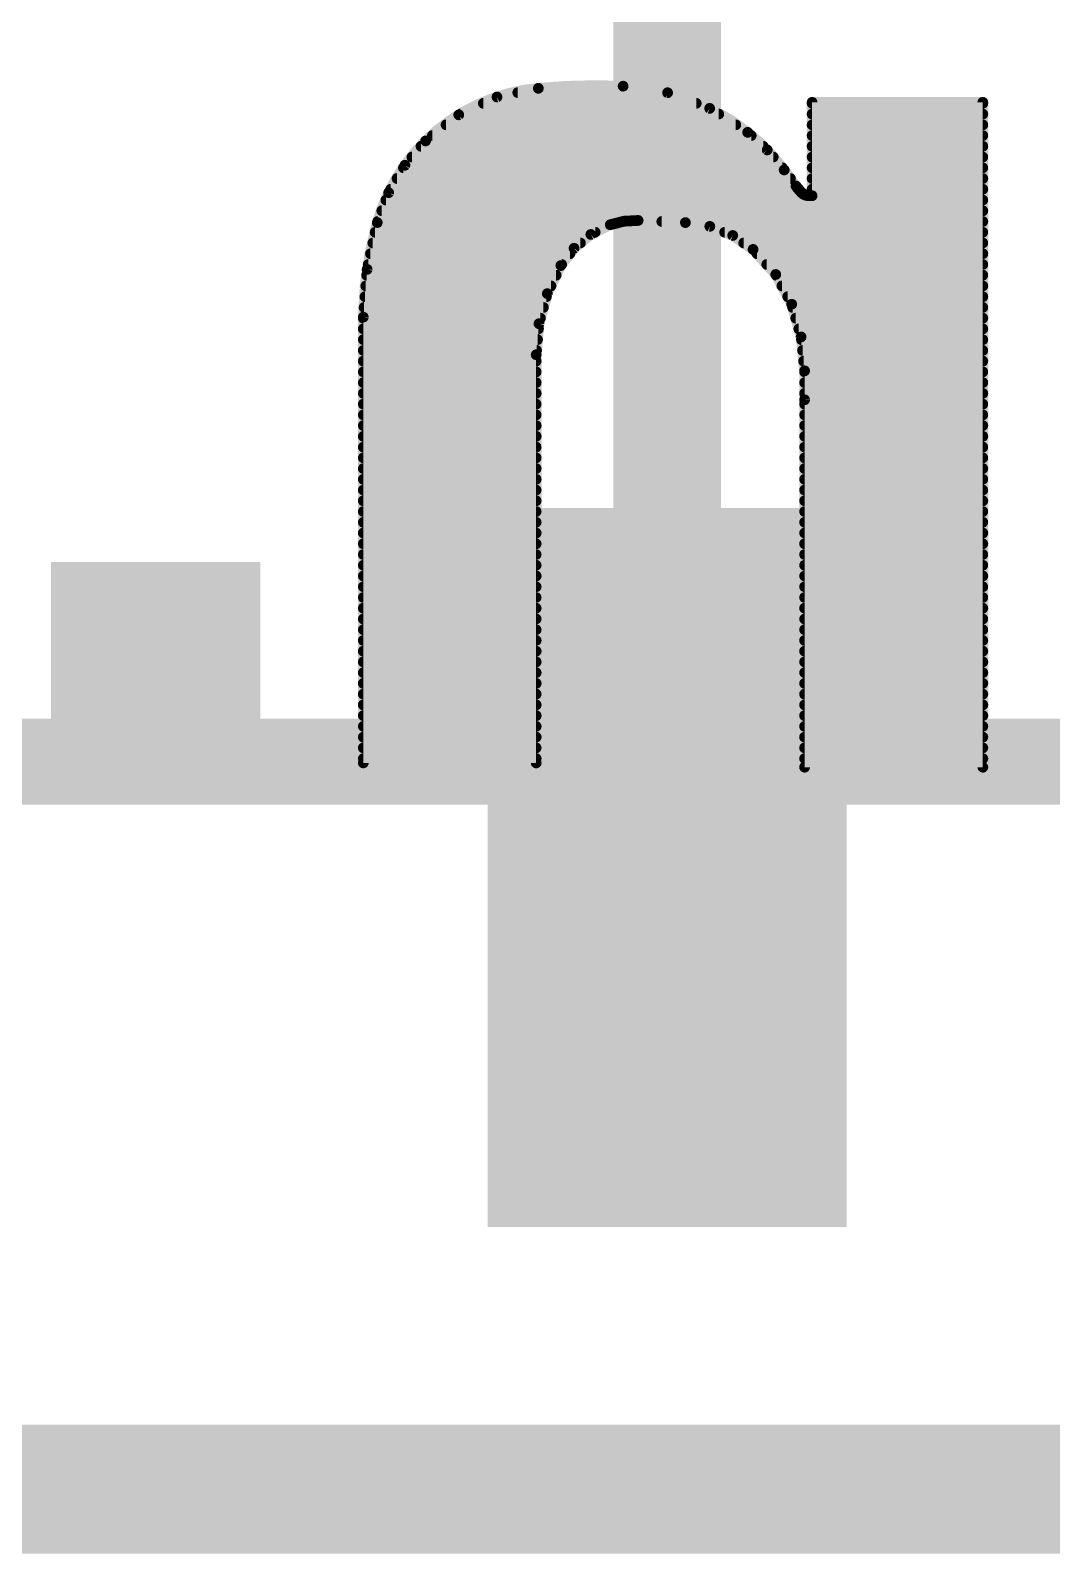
# Model space of a CAD drawing. Extents: x -1.3 to 34.4, y -29.2 to 28.1.
# Drawn here: x 13.574 to 15.989, y -0.152 to 3.449 of the extents above; entities that cross this region are included whole.
import ezdxf

# ---------------------------------------------------------------- set-up
doc = ezdxf.new("R2010")
doc.units = 0
for name, color, linetype in [('1', 12, 'CONTINUOUS'), ('16', 132, 'CONTINUOUS'), ('20', 53, 'CONTINUOUS'), ('22', 40, 'CONTINUOUS'), ('51', 53, 'CONTINUOUS')]:
    doc.layers.add(name, color=color, linetype=linetype)

# ---------------------------------------------------------------- blocks, each defined once
blk = doc.blocks.new('RECT')
blk.add_solid([(-0.5, -0.5), (0.5, -0.5), (-0.5, 0.5), (0.5, 0.5)])

msp = doc.modelspace()

# ---------------------------------------------------------------- linework, layer by layer
at = {"layer": '1'}
for points, const_width in [([(15.08, 1.47), (15.08, 4.92)], 0.254), ([(27.94, 0), (0, 0)], 0.3048)]:
    msp.add_lwpolyline(points, dxfattribs=dict(at, const_width=const_width))
at = {"layer": '1', "const_width": 0.127}
msp.add_lwpolyline([(15.0165, 1.47, 1), (15.1435, 1.47)], format="xyb", dxfattribs=at)
at = {"layer": '16', "const_width": 0.3048}
msp.add_lwpolyline([(27.94, 0), (0, 0)], dxfattribs=at)
at = {"layer": '20', "const_width": 0.2032}
msp.add_lwpolyline([(0, 0), (34.29, 0)], dxfattribs=at)
at = {"layer": '22'}
for points, const_width in [([(14.7752, 3.3122, 0.1741), (14.5085, 3.1877)], 0.0254), ([(14.7266, 3.3083, 1), (14.7266, 3.2957)], 0.0127), ([(14.9758, 3.3172, 0.0335), (14.7752, 3.3122)], 0.0254), ([(14.775, 3.3185, 1), (14.7754, 3.3059)], 0.0127), ([(14.7746, 3.3185, 1), (14.7758, 3.3059)], 0.0127), ([(14.7765, 3.306, 1), (14.7739, 3.3184)], 0.0127), ([(14.7758, 3.3059, 1), (14.7746, 3.3185)], 0.0127), ([(14.9767, 3.3235, 1), (14.9749, 3.3109)], 0.0127), ([(15.2705, 3.208, 0.1577), (14.9758, 3.3172)], 0.0254), ([(14.9761, 3.3235, 1), (14.9755, 3.3109)], 0.0127), ([(14.9755, 3.3109, 1), (14.9761, 3.3235)], 0.0127), ([(14.976, 3.3109, 1), (14.9756, 3.3235)], 0.0127), ([(15.0832, 3.3077, 1), (15.0788, 3.2958)], 0.0127), ([(15.079, 3.2957, 1), (15.079, 3.3083)], 0.0127), ([(15.08, 3.2954, 1), (15.0819, 3.308)], 0.0127), ([(14.6452, 3.283, 1), (14.6452, 3.2703)], 0.0127), ([(14.6762, 3.2979, 1), (14.6788, 3.2855)], 0.0127), ([(14.6802, 3.2859, 1), (14.6748, 3.2974)], 0.0127), ([(15.1487, 3.2703, 1), (15.1487, 3.283)], 0.0127), ([(15.184, 3.2701, 1), (15.1772, 3.2594)], 0.0127), ([(15.4229, 3.283, 1), (15.4229, 3.2703)], 0.0127), ([(15.4229, 3.2854, 1), (15.4229, 3.2728)], 0.0127), ([(15.4292, 3.2791, 1), (15.4166, 3.2791)], 0.0127), ([(15.4229, 3.2854, 1), (15.4229, 3.2728)], 0.0127), ([(15.4292, 3.2791, 1), (15.4166, 3.2791)], 0.0127), ([(15.8331, 3.2791, 1), (15.8204, 3.2791)], 0.0127), ([(15.8331, 3.2791, 1), (15.8204, 3.2791)], 0.0127), ([(15.8267, 3.2728, 1), (15.8267, 3.2854)], 0.0127), ([(15.8267, 3.2728, 1), (15.8267, 3.2854)], 0.0127), ([(15.8267, 3.2703, 1), (15.8267, 3.283)], 0.0127), ([(14.5843, 3.2552, 1), (14.5897, 3.2437)], 0.0127), ([(14.5909, 3.2444, 1), (14.5831, 3.2544)], 0.0127), ([(14.5908, 3.2576, 1), (14.5908, 3.2449)], 0.0127), ([(15.1784, 3.2588, 1), (15.1828, 3.2707)], 0.0127), ([(15.2021, 3.2449, 1), (15.2021, 3.2576)], 0.0127), ([(15.4229, 3.2576, 1), (15.4229, 3.2449)], 0.0127), ([(15.8267, 3.2449, 1), (15.8267, 3.2576)], 0.0127), ([(14.5246, 3.2067, 1), (14.5246, 3.1941)], 0.0127), ([(14.5569, 3.2321, 1), (14.5569, 3.2195)], 0.0127), ([(15.2423, 3.2195, 1), (15.2423, 3.2321)], 0.0127), ([(15.2748, 3.2127, 1), (15.2662, 3.2033)], 0.0127), ([(15.3568, 3.1191, 0.0664), (15.2705, 3.208)], 0.0254), ([(15.2744, 3.213, 1), (15.2666, 3.203)], 0.0127), ([(15.2666, 3.203, 1), (15.2744, 3.213)], 0.0127), ([(15.2671, 3.2026, 1), (15.2739, 3.2134)], 0.0127), ([(15.2789, 3.1941, 1), (15.2789, 3.2067)], 0.0127), ([(15.4229, 3.2321, 1), (15.4229, 3.2195)], 0.0127), ([(15.4229, 3.2067, 1), (15.4229, 3.1941)], 0.0127), ([(15.8267, 3.2195, 1), (15.8267, 3.2321)], 0.0127), ([(15.8267, 3.1941, 1), (15.8267, 3.2067)], 0.0127), ([(14.5085, 3.1877, 0.1281), (14.3942, 2.9947)], 0.0254), ([(14.4977, 3.1814, 1), (14.4977, 3.1687)], 0.0127), ([(14.5046, 3.1927, 1), (14.5124, 3.1827)], 0.0127), ([(14.504, 3.1922, 1), (14.513, 3.1832)], 0.0127), ([(14.5133, 3.1836, 1), (14.5037, 3.1918)], 0.0127), ([(14.513, 3.1832, 1), (14.504, 3.1922)], 0.0127), ([(15.3071, 3.1687, 1), (15.3071, 3.1814)], 0.0127), ([(15.3214, 3.1705, 1), (15.3118, 3.1623)], 0.0127), ([(15.3123, 3.1617, 1), (15.3209, 3.1711)], 0.0127), ([(15.4229, 3.1814, 1), (15.4229, 3.1687)], 0.0127), ([(15.8267, 3.1687, 1), (15.8267, 3.1814)], 0.0127), ([(14.4561, 3.1305, 1), (14.4561, 3.1179)], 0.0127), ([(14.4548, 3.1343, 1), (14.4644, 3.1261)], 0.0127), ([(14.4651, 3.1269, 1), (14.4541, 3.1334)], 0.0127), ([(14.4761, 3.1559, 1), (14.4761, 3.1433)], 0.0127), ([(15.3309, 3.1433, 1), (15.3309, 3.1559)], 0.0127), ([(15.3525, 3.1179, 1), (15.3525, 3.1305)], 0.0127), ([(15.4229, 3.1559, 1), (15.4229, 3.1433)], 0.0127), ([(15.4229, 3.1305, 1), (15.4229, 3.1179)], 0.0127), ([(15.8267, 3.1433, 1), (15.8267, 3.1559)], 0.0127), ([(15.8267, 3.1179, 1), (15.8267, 3.1305)], 0.0127), ([(14.441, 3.1052, 1), (14.441, 3.0925)], 0.0127), ([(15.3619, 3.1229, 1), (15.3517, 3.1153)], 0.0127), ([(15.3848, 3.081, 0.0022), (15.3568, 3.1191)], 0.0254), ([(15.3619, 3.1229, 1), (15.3517, 3.1153)], 0.0127), ([(15.3517, 3.1153, 1), (15.3619, 3.1229)], 0.0127), ([(15.352, 3.115, 1), (15.3616, 3.1232)], 0.0127), ([(15.3717, 3.0925, 1), (15.3717, 3.1052)], 0.0127), ([(15.4229, 3.1052, 1), (15.4229, 3.0925)], 0.0127), ([(15.8267, 3.0925, 1), (15.8267, 3.1052)], 0.0127), ([(14.4157, 3.0685, 1), (14.4266, 3.062)], 0.0127), ([(14.4271, 3.063, 1), (14.4152, 3.0675)], 0.0127), ([(14.426, 3.0798, 1), (14.426, 3.0671)], 0.0127), ([(15.3897, 3.0851, 1), (15.3799, 3.0769)], 0.0127), ([(15.3848, 3.081, 0.0333), (15.3975, 3.0658)], 0.0254), ([(15.3899, 3.0847, 1), (15.3797, 3.0773)], 0.0127), ([(15.3797, 3.0772, 1), (15.3899, 3.0848)], 0.0127), ([(15.3797, 3.0773, 1), (15.3899, 3.0847)], 0.0127), ([(15.4011, 3.071, 1), (15.3939, 3.0606)], 0.0127), ([(15.3975, 3.0658, 0.205), (15.4153, 3.0582)], 0.0254), ([(15.4021, 3.0702, 1), (15.3929, 3.0614)], 0.0127), ([(15.3912, 3.0671, 1), (15.3912, 3.0798)], 0.0127), ([(15.3926, 3.0617, 1), (15.4024, 3.0699)], 0.0127), ([(15.3929, 3.0614, 1), (15.4021, 3.0702)], 0.0127), ([(15.4069, 3.0664, 1), (15.4044, 3.054)], 0.0127), ([(15.402, 3.055, 1), (15.4092, 3.0654)], 0.0127), ([(15.4153, 3.0646, 1), (15.4153, 3.0519)], 0.0127), ([(15.4153, 3.0646, 1), (15.4153, 3.0519)], 0.0127), ([(15.414, 3.052, 1), (15.4166, 3.0644)], 0.0127), ([(15.4153, 3.0519, 1), (15.4153, 3.0645)], 0.0127), ([(15.4229, 3.0798, 1), (15.4229, 3.0671)], 0.0127), ([(15.4166, 3.0582, 1), (15.4292, 3.0582)], 0.0127), ([(15.4166, 3.0582, 1), (15.4292, 3.0582)], 0.0127), ([(15.4229, 3.0519, 1), (15.4229, 3.0646)], 0.0127), ([(15.4229, 3.0519, 1), (15.4229, 3.0646)], 0.0127), ([(15.8267, 3.0671, 1), (15.8267, 3.0798)], 0.0127), ([(14.4049, 3.029, 1), (14.4049, 3.0163)], 0.0127), ([(14.4146, 3.0543, 1), (14.4146, 3.0417)], 0.0127), ([(15.8267, 3.0417, 1), (15.8267, 3.0543)], 0.0127), ([(15.8267, 3.0163, 1), (15.8267, 3.029)], 0.0127), ([(14.3942, 2.9947, 0.0668), (14.3612, 2.7711)], 0.0254), ([(14.3883, 2.997, 1), (14.4001, 2.9924)], 0.0127), ([(14.3881, 2.9965, 1), (14.4003, 2.9929)], 0.0127), ([(14.4004, 2.9934, 1), (14.388, 2.996)], 0.0127), ([(14.4003, 2.9929, 1), (14.3881, 2.9965)], 0.0127), ([(14.3952, 3.0036, 1), (14.3952, 2.9909)], 0.0127), ([(14.9454, 2.9896, 0.1719), (14.8285, 2.8931)], 0.0254), ([(14.9438, 2.9958, 1), (14.947, 2.9834)], 0.0127), ([(15.0114, 2.9997, 0.0992), (14.9454, 2.9896)], 0.0254), ([(14.9432, 2.9956, 1), (14.9476, 2.9836)], 0.0127), ([(14.9482, 2.9839, 1), (14.9426, 2.9953)], 0.0127), ([(14.9476, 2.9836, 1), (14.9432, 2.9956)], 0.0127), ([(14.9776, 3.0043, 1), (14.9782, 2.9916)], 0.0127), ([(14.9751, 2.9909, 1), (14.9751, 3.0036)], 0.0127), ([(14.9795, 2.9918, 1), (14.9763, 3.0041)], 0.0127), ([(15.0117, 3.006, 1), (15.0111, 2.9934)], 0.0127), ([(15.0114, 2.9997, 0.0006), (15.1232, 2.9947)], 0.0254), ([(15.0117, 3.006, 1), (15.0111, 2.9934)], 0.0127), ([(15.0117, 2.9934, 1), (15.0111, 3.006)], 0.0127), ([(15.0111, 2.9934, 1), (15.0117, 3.006)], 0.0127), ([(15.0673, 3.0036, 1), (15.0673, 2.9909)], 0.0127), ([(15.1242, 3.001, 1), (15.1222, 2.9884)], 0.0127), ([(15.2832, 2.9312, 0.1688), (15.1232, 2.9947)], 0.0254), ([(15.1235, 3.001, 1), (15.1229, 2.9884)], 0.0127), ([(15.1229, 2.9884, 1), (15.1235, 3.001)], 0.0127), ([(15.1229, 2.9884, 1), (15.1235, 3.001)], 0.0127), ([(15.1832, 2.9916, 1), (15.1785, 2.9798)], 0.0127), ([(15.1799, 2.9794, 1), (15.1818, 2.992)], 0.0127), ([(15.8267, 2.9909, 1), (15.8267, 3.0036)], 0.0127), ([(14.3837, 2.9527, 1), (14.3837, 2.9401)], 0.0127), ([(14.3892, 2.9781, 1), (14.3892, 2.9655)], 0.0127), ([(14.8749, 2.9401, 1), (14.8749, 2.9527)], 0.0127), ([(14.8966, 2.9723, 1), (14.9022, 2.961)], 0.0127), ([(14.9034, 2.9617, 1), (14.8954, 2.9715)], 0.0127), ([(14.9097, 2.9655, 1), (14.9097, 2.9781)], 0.0127), ([(15.2159, 2.9781, 1), (15.2159, 2.9655)], 0.0127), ([(15.2387, 2.9694, 1), (15.2315, 2.9589)], 0.0127), ([(15.2327, 2.9583, 1), (15.2374, 2.9701)], 0.0127), ([(15.261, 2.9527, 1), (15.261, 2.9401)], 0.0127), ([(15.8267, 2.9655, 1), (15.8267, 2.9781)], 0.0127), ([(15.8267, 2.9401, 1), (15.8267, 2.9527)], 0.0127), ([(14.3782, 2.9274, 1), (14.3782, 2.9147)], 0.0127), ([(14.8499, 2.9147, 1), (14.8499, 2.9274)], 0.0127), ([(14.8557, 2.9388, 1), (14.8638, 2.929)], 0.0127), ([(14.8648, 2.93, 1), (14.8547, 2.9378)], 0.0127), ([(15.2879, 2.9355, 1), (15.2785, 2.9269)], 0.0127), ([(15.3746, 2.8016, 0.1229), (15.2832, 2.9312)], 0.0254), ([(15.2873, 2.936, 1), (15.2791, 2.9264)], 0.0127), ([(15.2791, 2.9264, 1), (15.2873, 2.936)], 0.0127), ([(15.2796, 2.926, 1), (15.2868, 2.9364)], 0.0127), ([(15.2924, 2.9274, 1), (15.2924, 2.9147)], 0.0127), ([(15.8267, 2.9147, 1), (15.8267, 2.9274)], 0.0127), ([(14.3691, 2.8765, 1), (14.3691, 2.8639)], 0.0127), ([(14.3766, 2.8835, 1), (14.3639, 2.8845)], 0.0127), ([(14.364, 2.8853, 1), (14.3764, 2.8827)], 0.0127), ([(14.3727, 2.9019, 1), (14.3727, 2.8893)], 0.0127), ([(14.8285, 2.8931, 0.136), (14.7701, 2.6822)], 0.0254), ([(14.8174, 2.8639, 1), (14.8174, 2.8765)], 0.0127), ([(14.8235, 2.897, 1), (14.8335, 2.8892)], 0.0127), ([(14.8231, 2.8964, 1), (14.8339, 2.8898)], 0.0127), ([(14.8342, 2.8903, 1), (14.8228, 2.8959)], 0.0127), ([(14.8339, 2.8898, 1), (14.8231, 2.8964)], 0.0127), ([(14.8304, 2.8893, 1), (14.8304, 2.9019)], 0.0127), ([(15.3155, 2.9019, 1), (15.3155, 2.8893)], 0.0127), ([(15.3425, 2.875, 1), (15.3313, 2.869)], 0.0127), ([(15.3378, 2.8765, 1), (15.3378, 2.8639)], 0.0127), ([(15.3322, 2.8678, 1), (15.3416, 2.8763)], 0.0127), ([(15.8267, 2.8893, 1), (15.8267, 2.9019)], 0.0127), ([(15.8267, 2.8639, 1), (15.8267, 2.8765)], 0.0127), ([(14.3671, 2.8512, 1), (14.3671, 2.8385)], 0.0127), ([(14.8051, 2.8385, 1), (14.8051, 2.8512)], 0.0127), ([(15.3514, 2.8512, 1), (15.3514, 2.8385)], 0.0127), ([(15.8267, 2.8385, 1), (15.8267, 2.8512)], 0.0127), ([(14.3651, 2.8258, 1), (14.3651, 2.8131)], 0.0127), ([(14.7907, 2.8295, 1), (14.8021, 2.8239)], 0.0127), ([(14.8025, 2.825, 1), (14.7903, 2.8284)], 0.0127), ([(14.7944, 2.8131, 1), (14.7944, 2.8258)], 0.0127), ([(15.3651, 2.8258, 1), (15.3651, 2.8131)], 0.0127), ([(15.3807, 2.8034, 1), (15.3685, 2.7998)], 0.0127), ([(15.4051, 2.6441, 0.0895), (15.3746, 2.8016)], 0.0254), ([(15.3805, 2.8039, 1), (15.3687, 2.7993)], 0.0127), ([(15.3687, 2.7993, 1), (15.3805, 2.8039)], 0.0127), ([(15.369, 2.7986, 1), (15.3802, 2.8046)], 0.0127), ([(15.8267, 2.8131, 1), (15.8267, 2.8258)], 0.0127), ([(14.3612, 2.775, 1), (14.3612, 2.7623)], 0.0127), ([(14.3549, 2.7716, 1), (14.3675, 2.7706)], 0.0127), ([(14.3549, 2.7712, 1), (14.3675, 2.771)], 0.0127), ([(14.3675, 2.7711, 1), (14.3549, 2.7711)], 0.0127), ([(14.3675, 2.7711, 1), (14.3549, 2.7711)], 0.0127), ([(14.363, 2.8003, 1), (14.363, 2.7877)], 0.0127), ([(14.7803, 2.7623, 1), (14.7803, 2.775)], 0.0127), ([(14.7873, 2.7877, 1), (14.7873, 2.8003)], 0.0127), ([(15.3768, 2.8003, 1), (15.3768, 2.7877)], 0.0127), ([(15.3841, 2.775, 1), (15.3841, 2.7623)], 0.0127), ([(15.8267, 2.7877, 1), (15.8267, 2.8003)], 0.0127), ([(15.8267, 2.7623, 1), (15.8267, 2.775)], 0.0127), ([(14.3612, 2.7496, 1), (14.3612, 2.7369)], 0.0127), ([(14.7706, 2.7573, 1), (14.7828, 2.7539)], 0.0127), ([(14.783, 2.7551, 1), (14.7704, 2.7562)], 0.0127), ([(14.7756, 2.7369, 1), (14.7756, 2.7496)], 0.0127), ([(15.3914, 2.7496, 1), (15.3914, 2.7369)], 0.0127), ([(15.8267, 2.7369, 1), (15.8267, 2.7496)], 0.0127), ([(14.3612, 2.7241, 1), (14.3612, 2.7115)], 0.0127), ([(14.3612, 2.6987, 1), (14.3612, 2.6861)], 0.0127), ([(14.771, 2.6861, 1), (14.771, 2.6987)], 0.0127), ([(14.7733, 2.7115, 1), (14.7733, 2.7241)], 0.0127), ([(15.4032, 2.7249, 1), (15.3906, 2.7236)], 0.0127), ([(15.3908, 2.7225, 1), (15.403, 2.726)], 0.0127), ([(15.3976, 2.7241, 1), (15.3976, 2.7115)], 0.0127), ([(15.4002, 2.6987, 1), (15.4002, 2.6861)], 0.0127), ([(15.8267, 2.7115, 1), (15.8267, 2.7241)], 0.0127), ([(15.8267, 2.6861, 1), (15.8267, 2.6987)], 0.0127), ([(14.3612, 2.6734, 1), (14.3612, 2.6607)], 0.0127), ([(14.7638, 2.6828, 1), (14.7764, 2.6816)], 0.0127), ([(14.7765, 2.6822, 1), (14.7638, 2.6822)], 0.0127), ([(14.7765, 2.6822, 1), (14.7638, 2.6822)], 0.0127), ([(14.7638, 2.6822, 1), (14.7764, 2.6822)], 0.0127), ([(14.7701, 2.6607, 1), (14.7701, 2.6734)], 0.0127), ([(15.4028, 2.6734, 1), (15.4028, 2.6607)], 0.0127), ([(15.8267, 2.6607, 1), (15.8267, 2.6734)], 0.0127), ([(14.3612, 2.6479, 1), (14.3612, 2.6353)], 0.0127), ([(14.7701, 2.6353, 1), (14.7701, 2.6479)], 0.0127), ([(15.4115, 2.6441, 1), (15.3988, 2.6441)], 0.0127), ([(15.4051, 2.5756, 0.0064), (15.4051, 2.6441)], 0.0254), ([(15.4114, 2.6442, 1), (15.3988, 2.644)], 0.0127), ([(15.4051, 2.6479, 1), (15.4051, 2.6353)], 0.0127), ([(15.3988, 2.6435, 1), (15.4114, 2.6447)], 0.0127), ([(15.3988, 2.644, 1), (15.4114, 2.6442)], 0.0127), ([(15.8267, 2.6353, 1), (15.8267, 2.6479)], 0.0127), ([(14.3612, 2.5972, 1), (14.3612, 2.5845)], 0.0127), ([(14.3612, 2.6225, 1), (14.3612, 2.6099)], 0.0127), ([(14.7701, 2.6099, 1), (14.7701, 2.6225)], 0.0127), ([(14.7701, 2.5845, 1), (14.7701, 2.5972)], 0.0127), ([(15.4051, 2.5972, 1), (15.4051, 2.5845)], 0.0127), ([(15.4051, 2.6225, 1), (15.4051, 2.6099)], 0.0127), ([(15.8267, 2.6099, 1), (15.8267, 2.6225)], 0.0127), ([(15.8267, 2.5845, 1), (15.8267, 2.5972)], 0.0127), ([(14.3612, 2.5717, 1), (14.3612, 2.5591)], 0.0127), ([(14.7701, 2.5591, 1), (14.7701, 2.5717)], 0.0127), ([(15.4115, 2.5756, 1), (15.3988, 2.5756)], 0.0127), ([(15.3988, 2.5757, 1), (15.4114, 2.5755)], 0.0127), ([(15.4051, 2.5717, 1), (15.4051, 2.5591)], 0.0127), ([(15.8267, 2.5591, 1), (15.8267, 2.5717)], 0.0127), ([(14.3612, 2.521, 1), (14.3612, 2.5083)], 0.0127), ([(14.3612, 2.5463, 1), (14.3612, 2.5337)], 0.0127), ([(14.7701, 2.5337, 1), (14.7701, 2.5463)], 0.0127), ([(14.7701, 2.5083, 1), (14.7701, 2.521)], 0.0127), ([(15.4051, 2.521, 1), (15.4051, 2.5083)], 0.0127), ([(15.4051, 2.5463, 1), (15.4051, 2.5337)], 0.0127), ([(15.8267, 2.5337, 1), (15.8267, 2.5463)], 0.0127), ([(15.8267, 2.5083, 1), (15.8267, 2.521)], 0.0127), ([(14.3612, 2.4956, 1), (14.3612, 2.4829)], 0.0127), ([(14.7701, 2.4829, 1), (14.7701, 2.4956)], 0.0127), ([(15.4051, 2.4956, 1), (15.4051, 2.4829)], 0.0127), ([(15.8267, 2.4829, 1), (15.8267, 2.4956)], 0.0127), ([(14.3612, 2.4701, 1), (14.3612, 2.4575)], 0.0127), ([(14.3612, 2.4447, 1), (14.3612, 2.4321)], 0.0127), ([(14.7701, 2.4575, 1), (14.7701, 2.4701)], 0.0127), ([(14.7701, 2.4321, 1), (14.7701, 2.4447)], 0.0127), ([(15.4051, 2.4701, 1), (15.4051, 2.4575)], 0.0127), ([(15.4051, 2.4447, 1), (15.4051, 2.4321)], 0.0127), ([(15.8267, 2.4575, 1), (15.8267, 2.4701)], 0.0127), ([(15.8267, 2.4321, 1), (15.8267, 2.4447)], 0.0127), ([(14.3612, 2.4194, 1), (14.3612, 2.4067)], 0.0127), ([(14.7701, 2.4067, 1), (14.7701, 2.4194)], 0.0127), ([(15.4051, 2.4194, 1), (15.4051, 2.4067)], 0.0127), ([(15.8267, 2.4067, 1), (15.8267, 2.4194)], 0.0127), ([(14.3612, 2.3939, 1), (14.3612, 2.3813)], 0.0127), ([(14.7701, 2.3813, 1), (14.7701, 2.3939)], 0.0127), ([(15.4051, 2.3939, 1), (15.4051, 2.3813)], 0.0127), ([(15.8267, 2.3813, 1), (15.8267, 2.3939)], 0.0127), ([(14.3612, 2.3432, 1), (14.3612, 2.3305)], 0.0127), ([(14.3612, 2.3685, 1), (14.3612, 2.3559)], 0.0127), ([(14.7701, 2.3559, 1), (14.7701, 2.3685)], 0.0127), ([(14.7701, 2.3305, 1), (14.7701, 2.3432)], 0.0127), ([(15.4051, 2.3432, 1), (15.4051, 2.3305)], 0.0127), ([(15.4051, 2.3685, 1), (15.4051, 2.3559)], 0.0127), ([(15.8267, 2.3559, 1), (15.8267, 2.3685)], 0.0127), ([(15.8267, 2.3305, 1), (15.8267, 2.3432)], 0.0127), ([(14.3612, 2.3177, 1), (14.3612, 2.3051)], 0.0127), ([(14.7701, 2.3051, 1), (14.7701, 2.3177)], 0.0127), ([(15.4051, 2.3177, 1), (15.4051, 2.3051)], 0.0127), ([(15.8267, 2.3051, 1), (15.8267, 2.3177)], 0.0127), ([(14.3612, 2.267, 1), (14.3612, 2.2543)], 0.0127), ([(14.3612, 2.2923, 1), (14.3612, 2.2797)], 0.0127), ([(14.7701, 2.2797, 1), (14.7701, 2.2923)], 0.0127), ([(14.7701, 2.2543, 1), (14.7701, 2.267)], 0.0127), ([(15.4051, 2.267, 1), (15.4051, 2.2543)], 0.0127), ([(15.4051, 2.2923, 1), (15.4051, 2.2797)], 0.0127), ([(15.8267, 2.2797, 1), (15.8267, 2.2923)], 0.0127), ([(15.8267, 2.2543, 1), (15.8267, 2.267)], 0.0127), ([(14.3612, 2.2416, 1), (14.3612, 2.2289)], 0.0127), ([(14.7701, 2.2289, 1), (14.7701, 2.2416)], 0.0127), ([(15.4051, 2.2416, 1), (15.4051, 2.2289)], 0.0127), ([(15.8267, 2.2289, 1), (15.8267, 2.2416)], 0.0127), ([(14.3612, 2.2161, 1), (14.3612, 2.2035)], 0.0127), ([(14.3612, 2.1907, 1), (14.3612, 2.1781)], 0.0127), ([(14.7701, 2.2035, 1), (14.7701, 2.2161)], 0.0127), ([(14.7701, 2.1781, 1), (14.7701, 2.1907)], 0.0127), ([(15.4051, 2.2161, 1), (15.4051, 2.2035)], 0.0127), ([(15.4051, 2.1907, 1), (15.4051, 2.1781)], 0.0127), ([(15.8267, 2.2035, 1), (15.8267, 2.2161)], 0.0127), ([(15.8267, 2.1781, 1), (15.8267, 2.1907)], 0.0127), ([(14.3612, 2.1654, 1), (14.3612, 2.1527)], 0.0127), ([(14.7701, 2.1527, 1), (14.7701, 2.1654)], 0.0127), ([(15.4051, 2.1654, 1), (15.4051, 2.1527)], 0.0127), ([(15.8267, 2.1527, 1), (15.8267, 2.1654)], 0.0127), ([(14.3612, 2.1399, 1), (14.3612, 2.1273)], 0.0127), ([(14.7701, 2.1273, 1), (14.7701, 2.1399)], 0.0127), ([(15.4051, 2.1399, 1), (15.4051, 2.1273)], 0.0127), ([(15.8267, 2.1273, 1), (15.8267, 2.1399)], 0.0127), ([(14.3612, 2.0892, 1), (14.3612, 2.0765)], 0.0127), ([(14.3612, 2.1145, 1), (14.3612, 2.1019)], 0.0127), ([(14.7701, 2.1019, 1), (14.7701, 2.1145)], 0.0127), ([(14.7701, 2.0765, 1), (14.7701, 2.0892)], 0.0127), ([(15.4051, 2.0892, 1), (15.4051, 2.0765)], 0.0127), ([(15.4051, 2.1145, 1), (15.4051, 2.1019)], 0.0127), ([(15.8267, 2.1019, 1), (15.8267, 2.1145)], 0.0127), ([(15.8267, 2.0765, 1), (15.8267, 2.0892)], 0.0127), ([(14.3612, 2.0637, 1), (14.3612, 2.0511)], 0.0127), ([(14.7701, 2.0511, 1), (14.7701, 2.0637)], 0.0127), ([(15.4051, 2.0637, 1), (15.4051, 2.0511)], 0.0127), ([(15.8267, 2.0511, 1), (15.8267, 2.0637)], 0.0127), ([(14.3612, 2.013, 1), (14.3612, 2.0003)], 0.0127), ([(14.3612, 2.0383, 1), (14.3612, 2.0257)], 0.0127), ([(14.7701, 2.0257, 1), (14.7701, 2.0383)], 0.0127), ([(14.7701, 2.0003, 1), (14.7701, 2.013)], 0.0127), ([(15.4051, 2.013, 1), (15.4051, 2.0003)], 0.0127), ([(15.4051, 2.0383, 1), (15.4051, 2.0257)], 0.0127), ([(15.8267, 2.0257, 1), (15.8267, 2.0383)], 0.0127), ([(15.8267, 2.0003, 1), (15.8267, 2.013)], 0.0127), ([(14.3612, 1.9876, 1), (14.3612, 1.9748)], 0.0127), ([(14.7701, 1.9748, 1), (14.7701, 1.9876)], 0.0127), ([(15.4051, 1.9876, 1), (15.4051, 1.9748)], 0.0127), ([(15.8267, 1.9748, 1), (15.8267, 1.9876)], 0.0127), ([(14.3612, 1.9622, 1), (14.3612, 1.9494)], 0.0127), ([(14.7701, 1.9494, 1), (14.7701, 1.9622)], 0.0127), ([(15.4051, 1.9622, 1), (15.4051, 1.9494)], 0.0127), ([(15.8267, 1.9494, 1), (15.8267, 1.9622)], 0.0127), ([(14.3612, 1.9368, 1), (14.3612, 1.9241)], 0.0127), ([(14.3612, 1.9114, 1), (14.3612, 1.8986)], 0.0127), ([(14.7701, 1.9241, 1), (14.7701, 1.9368)], 0.0127), ([(14.7701, 1.8986, 1), (14.7701, 1.9114)], 0.0127), ([(15.4051, 1.9368, 1), (15.4051, 1.9241)], 0.0127), ([(15.4051, 1.9114, 1), (15.4051, 1.8986)], 0.0127), ([(15.8267, 1.9241, 1), (15.8267, 1.9368)], 0.0127), ([(15.8267, 1.8986, 1), (15.8267, 1.9114)], 0.0127), ([(14.3612, 1.886, 1), (14.3612, 1.8733)], 0.0127), ([(14.7701, 1.8733, 1), (14.7701, 1.886)], 0.0127), ([(15.4051, 1.886, 1), (15.4051, 1.8733)], 0.0127), ([(15.8267, 1.8733, 1), (15.8267, 1.886)], 0.0127), ([(14.3612, 1.8606, 1), (14.3612, 1.8478)], 0.0127), ([(14.3612, 1.8352, 1), (14.3612, 1.8224)], 0.0127), ([(14.7701, 1.8478, 1), (14.7701, 1.8606)], 0.0127), ([(14.7701, 1.8224, 1), (14.7701, 1.8352)], 0.0127), ([(15.4051, 1.8606, 1), (15.4051, 1.8478)], 0.0127), ([(15.4051, 1.8352, 1), (15.4051, 1.8224)], 0.0127), ([(15.8267, 1.8478, 1), (15.8267, 1.8606)], 0.0127), ([(15.8267, 1.8224, 1), (15.8267, 1.8352)], 0.0127), ([(14.3612, 1.8098, 1), (14.3612, 1.7971)], 0.0127), ([(14.7701, 1.7971, 1), (14.7701, 1.8098)], 0.0127), ([(15.4051, 1.8098, 1), (15.4051, 1.7971)], 0.0127), ([(15.8267, 1.7971, 1), (15.8267, 1.8098)], 0.0127), ([(14.3612, 1.7844, 1), (14.3612, 1.7716)], 0.0127), ([(14.3612, 1.759, 1), (14.3612, 1.7463)], 0.0127), ([(14.7701, 1.7716, 1), (14.7701, 1.7844)], 0.0127), ([(14.7701, 1.7463, 1), (14.7701, 1.759)], 0.0127), ([(15.4051, 1.7844, 1), (15.4051, 1.7716)], 0.0127), ([(15.4051, 1.759, 1), (15.4051, 1.7463)], 0.0127), ([(15.8267, 1.7716, 1), (15.8267, 1.7844)], 0.0127), ([(15.8267, 1.7463, 1), (15.8267, 1.759)], 0.0127), ([(14.3612, 1.7336, 1), (14.3612, 1.7208)], 0.0127), ([(14.3612, 1.7234, 1), (14.3612, 1.7107)], 0.0127), ([(14.3612, 1.7234, 1), (14.3612, 1.7107)], 0.0127), ([(14.7701, 1.7208, 1), (14.7701, 1.7336)], 0.0127), ([(14.7701, 1.7107, 1), (14.7701, 1.7234)], 0.0127), ([(14.7701, 1.7107, 1), (14.7701, 1.7234)], 0.0127), ([(15.4051, 1.7336, 1), (15.4051, 1.7208)], 0.0127), ([(15.8267, 1.7208, 1), (15.8267, 1.7336)], 0.0127), ([(14.3549, 1.717, 1), (14.3675, 1.717)], 0.0127), ([(14.3549, 1.717, 1), (14.3675, 1.717)], 0.0127), ([(14.7638, 1.717, 1), (14.7765, 1.717)], 0.0127), ([(14.7638, 1.717, 1), (14.7765, 1.717)], 0.0127), ([(15.4051, 1.7133, 1), (15.4051, 1.7006)], 0.0127), ([(15.4051, 1.7133, 1), (15.4051, 1.7006)], 0.0127), ([(15.3988, 1.7069, 1), (15.4115, 1.7069)], 0.0127), ([(15.3988, 1.7069, 1), (15.4115, 1.7069)], 0.0127), ([(15.8204, 1.7069, 1), (15.8331, 1.7069)], 0.0127), ([(15.8204, 1.7069, 1), (15.8331, 1.7069)], 0.0127), ([(15.8267, 1.7006, 1), (15.8267, 1.7133)], 0.0127), ([(15.8267, 1.7006, 1), (15.8267, 1.7133)], 0.0127)]:
    msp.add_lwpolyline(points, format="xyb", dxfattribs=dict(at, const_width=const_width))
at = {"layer": '22', "const_width": 0.0254}
for points in [[(14.7752, 3.3122), (14.6775, 3.2917)], [(14.7266, 3.302), (15.079, 3.302)], [(14.9758, 3.3172), (14.7752, 3.3122)], [(15.081, 3.3017), (14.9758, 3.3172)], [(15.1806, 3.2648), (15.081, 3.3017)], [(14.6775, 3.2917), (14.587, 3.2494)], [(14.6452, 3.2766), (15.1487, 3.2766)], [(15.2705, 3.208), (15.1806, 3.2648)], [(15.8267, 3.2791), (15.4229, 3.2791)], [(15.4229, 3.2791), (15.4229, 3.0582)], [(15.8267, 3.2791), (15.4229, 3.2791)], [(15.4229, 3.2791), (15.4229, 3.0582)], [(15.4229, 3.2766), (15.8267, 3.2766)], [(15.8267, 1.7069), (15.8267, 3.2791)], [(15.8267, 1.7069), (15.8267, 3.2791)], [(14.587, 3.2494), (14.5085, 3.1877)], [(14.5908, 3.2512), (15.2021, 3.2512)], [(15.4229, 3.2512), (15.8267, 3.2512)], [(14.5246, 3.2004), (15.2789, 3.2004)], [(14.5569, 3.2258), (15.2423, 3.2258)], [(15.3166, 3.1664), (15.2705, 3.208)], [(15.4229, 3.2258), (15.8267, 3.2258)], [(15.4229, 3.2004), (15.8267, 3.2004)], [(14.5085, 3.1877), (14.4596, 3.1302)], [(14.4977, 3.175), (15.3071, 3.175)], [(15.3568, 3.1191), (15.3166, 3.1664)], [(15.4229, 3.175), (15.8267, 3.175)], [(14.4596, 3.1302), (14.4211, 3.0652)], [(14.4561, 3.1242), (15.3525, 3.1242)], [(14.4761, 3.1496), (15.3309, 3.1496)], [(15.4229, 3.1496), (15.8267, 3.1496)], [(15.4229, 3.1242), (15.8267, 3.1242)], [(14.441, 3.0988), (15.3717, 3.0988)], [(15.3848, 3.081), (15.3568, 3.1191)], [(15.4229, 3.0988), (15.8267, 3.0988)], [(14.4211, 3.0652), (14.3942, 2.9947)], [(14.426, 3.0734), (15.3912, 3.0734)], [(15.3975, 3.0658), (15.3848, 3.081)], [(15.4056, 3.0602), (15.3975, 3.0658)], [(15.4153, 3.0582), (15.4056, 3.0602)], [(15.4229, 3.0582), (15.4153, 3.0582)], [(15.4229, 3.0582), (15.4153, 3.0582)], [(15.4229, 3.0734), (15.8267, 3.0734)], [(14.4049, 3.0226), (15.8267, 3.0226)], [(14.4146, 3.048), (15.8267, 3.048)], [(14.3942, 2.9947), (14.3702, 2.884)], [(14.3952, 2.9972), (14.9751, 2.9972)], [(14.8994, 2.9666), (14.9454, 2.9896)], [(14.9454, 2.9896), (14.9779, 2.9979)], [(14.9779, 2.9979), (15.0114, 2.9997)], [(15.0114, 2.9997), (15.1232, 2.9947)], [(15.0673, 2.9972), (15.8267, 2.9972)], [(15.1232, 2.9947), (15.1808, 2.9857)], [(15.1808, 2.9857), (15.2351, 2.9642)], [(14.3837, 2.9464), (14.8749, 2.9464)], [(14.3892, 2.9718), (14.9097, 2.9718)], [(14.8598, 2.9339), (14.8994, 2.9666)], [(15.2159, 2.9718), (15.8267, 2.9718)], [(15.2351, 2.9642), (15.2832, 2.9312)], [(15.261, 2.9464), (15.8267, 2.9464)], [(14.3782, 2.921), (14.8499, 2.921)], [(14.8285, 2.8931), (14.8598, 2.9339)], [(15.2832, 2.9312), (15.3369, 2.872)], [(15.2924, 2.921), (15.8267, 2.921)], [(14.3702, 2.884), (14.3612, 2.7711)], [(14.3691, 2.8702), (14.8174, 2.8702)], [(14.3727, 2.8956), (14.8304, 2.8956)], [(14.7964, 2.8267), (14.8285, 2.8931)], [(15.3155, 2.8956), (15.8267, 2.8956)], [(15.3369, 2.872), (15.3746, 2.8016)], [(15.3378, 2.8702), (15.8267, 2.8702)], [(14.3671, 2.8448), (14.8051, 2.8448)], [(15.3514, 2.8448), (15.8267, 2.8448)], [(14.3651, 2.8194), (14.7944, 2.8194)], [(14.7767, 2.7556), (14.7964, 2.8267)], [(15.3651, 2.8194), (15.8267, 2.8194)], [(15.3746, 2.8016), (15.3969, 2.7242)], [(14.3612, 2.7711), (14.3612, 1.717)], [(14.3612, 2.7711), (14.3612, 1.717)], [(14.3612, 2.7686), (14.7803, 2.7686)], [(14.363, 2.794), (14.7873, 2.794)], [(15.3768, 2.794), (15.8267, 2.794)], [(15.3841, 2.7686), (15.8267, 2.7686)], [(14.3612, 2.7432), (14.7756, 2.7432)], [(14.7701, 2.6822), (14.7767, 2.7556)], [(15.3914, 2.7432), (15.8267, 2.7432)], [(14.3612, 2.7178), (14.7733, 2.7178)], [(14.3612, 2.6924), (14.771, 2.6924)], [(15.3969, 2.7242), (15.4051, 2.6441)], [(15.3976, 2.7178), (15.8267, 2.7178)], [(15.4002, 2.6924), (15.8267, 2.6924)], [(14.3612, 2.667), (14.7701, 2.667)], [(14.7701, 1.717), (14.7701, 2.6822)], [(14.7701, 1.717), (14.7701, 2.6822)], [(15.4028, 2.667), (15.8267, 2.667)], [(14.3612, 2.6416), (14.7701, 2.6416)], [(15.4051, 2.6441), (15.4051, 1.7069)], [(15.4051, 2.6416), (15.8267, 2.6416)], [(14.3612, 2.6162), (14.7701, 2.6162)], [(14.3612, 2.5908), (14.7701, 2.5908)], [(15.4051, 2.6162), (15.8267, 2.6162)], [(15.4051, 2.5908), (15.8267, 2.5908)], [(14.3612, 2.5654), (14.7701, 2.5654)], [(15.4051, 2.5756), (15.4051, 1.7069)], [(15.4051, 2.5654), (15.8267, 2.5654)], [(14.3612, 2.54), (14.7701, 2.54)], [(14.3612, 2.5146), (14.7701, 2.5146)], [(15.4051, 2.54), (15.8267, 2.54)], [(15.4051, 2.5146), (15.8267, 2.5146)], [(14.3612, 2.4892), (14.7701, 2.4892)], [(15.4051, 2.4892), (15.8267, 2.4892)], [(14.3612, 2.4638), (14.7701, 2.4638)], [(14.3612, 2.4384), (14.7701, 2.4384)], [(15.4051, 2.4638), (15.8267, 2.4638)], [(15.4051, 2.4384), (15.8267, 2.4384)], [(14.3612, 2.413), (14.7701, 2.413)], [(15.4051, 2.413), (15.8267, 2.413)], [(14.3612, 2.3876), (14.7701, 2.3876)], [(15.4051, 2.3876), (15.8267, 2.3876)], [(14.3612, 2.3622), (14.7701, 2.3622)], [(14.3612, 2.3368), (14.7701, 2.3368)], [(15.4051, 2.3622), (15.8267, 2.3622)], [(15.4051, 2.3368), (15.8267, 2.3368)], [(14.3612, 2.3114), (14.7701, 2.3114)], [(15.4051, 2.3114), (15.8267, 2.3114)], [(14.3612, 2.286), (14.7701, 2.286)], [(14.3612, 2.2606), (14.7701, 2.2606)], [(15.4051, 2.286), (15.8267, 2.286)], [(15.4051, 2.2606), (15.8267, 2.2606)], [(14.3612, 2.2352), (14.7701, 2.2352)], [(15.4051, 2.2352), (15.8267, 2.2352)], [(14.3612, 2.2098), (14.7701, 2.2098)], [(14.3612, 2.1844), (14.7701, 2.1844)], [(15.4051, 2.2098), (15.8267, 2.2098)], [(15.4051, 2.1844), (15.8267, 2.1844)], [(14.3612, 2.159), (14.7701, 2.159)], [(15.4051, 2.159), (15.8267, 2.159)], [(14.3612, 2.1336), (14.7701, 2.1336)], [(15.4051, 2.1336), (15.8267, 2.1336)], [(14.3612, 2.1082), (14.7701, 2.1082)], [(14.3612, 2.0828), (14.7701, 2.0828)], [(15.4051, 2.1082), (15.8267, 2.1082)], [(15.4051, 2.0828), (15.8267, 2.0828)], [(14.3612, 2.0574), (14.7701, 2.0574)], [(15.4051, 2.0574), (15.8267, 2.0574)], [(14.3612, 2.032), (14.7701, 2.032)], [(14.3612, 2.0066), (14.7701, 2.0066)], [(15.4051, 2.032), (15.8267, 2.032)], [(15.4051, 2.0066), (15.8267, 2.0066)], [(14.3612, 1.9812), (14.7701, 1.9812)], [(15.4051, 1.9812), (15.8267, 1.9812)], [(14.3612, 1.9558), (14.7701, 1.9558)], [(15.4051, 1.9558), (15.8267, 1.9558)], [(14.3612, 1.9304), (14.7701, 1.9304)], [(14.3612, 1.905), (14.7701, 1.905)], [(15.4051, 1.9304), (15.8267, 1.9304)], [(15.4051, 1.905), (15.8267, 1.905)], [(14.3612, 1.8796), (14.7701, 1.8796)], [(15.4051, 1.8796), (15.8267, 1.8796)], [(14.3612, 1.8542), (14.7701, 1.8542)], [(14.3612, 1.8288), (14.7701, 1.8288)], [(15.4051, 1.8542), (15.8267, 1.8542)], [(15.4051, 1.8288), (15.8267, 1.8288)], [(14.3612, 1.8034), (14.7701, 1.8034)], [(15.4051, 1.8034), (15.8267, 1.8034)], [(14.3612, 1.778), (14.7701, 1.778)], [(14.3612, 1.7526), (14.7701, 1.7526)], [(15.4051, 1.778), (15.8267, 1.778)], [(15.4051, 1.7526), (15.8267, 1.7526)], [(14.3612, 1.7272), (14.7701, 1.7272)], [(14.3612, 1.717), (14.7701, 1.717)], [(14.3612, 1.717), (14.7701, 1.717)], [(15.4051, 1.7272), (15.8267, 1.7272)], [(15.4051, 1.7069), (15.8267, 1.7069)], [(15.4051, 1.7069), (15.8267, 1.7069)]]:
    msp.add_lwpolyline(points, dxfattribs=at)
at = {"layer": '51', "const_width": 0.2032}
msp.add_lwpolyline([(26.33, 1.72), (5.83, 1.72)], dxfattribs=at)

# ---------------------------------------------------------------- block references
at = {"layer": '1', "xscale": 0.85, "yscale": 1.7}
msp.add_blockref('RECT', (15.08, 1.47), dxfattribs=at)
at = {"layer": '22', "xscale": 0.4953, "yscale": 0.4851, "rotation": 180}
msp.add_blockref('RECT', (13.8697, 1.9495), dxfattribs=at)

doc.saveas('drawing.dxf')
